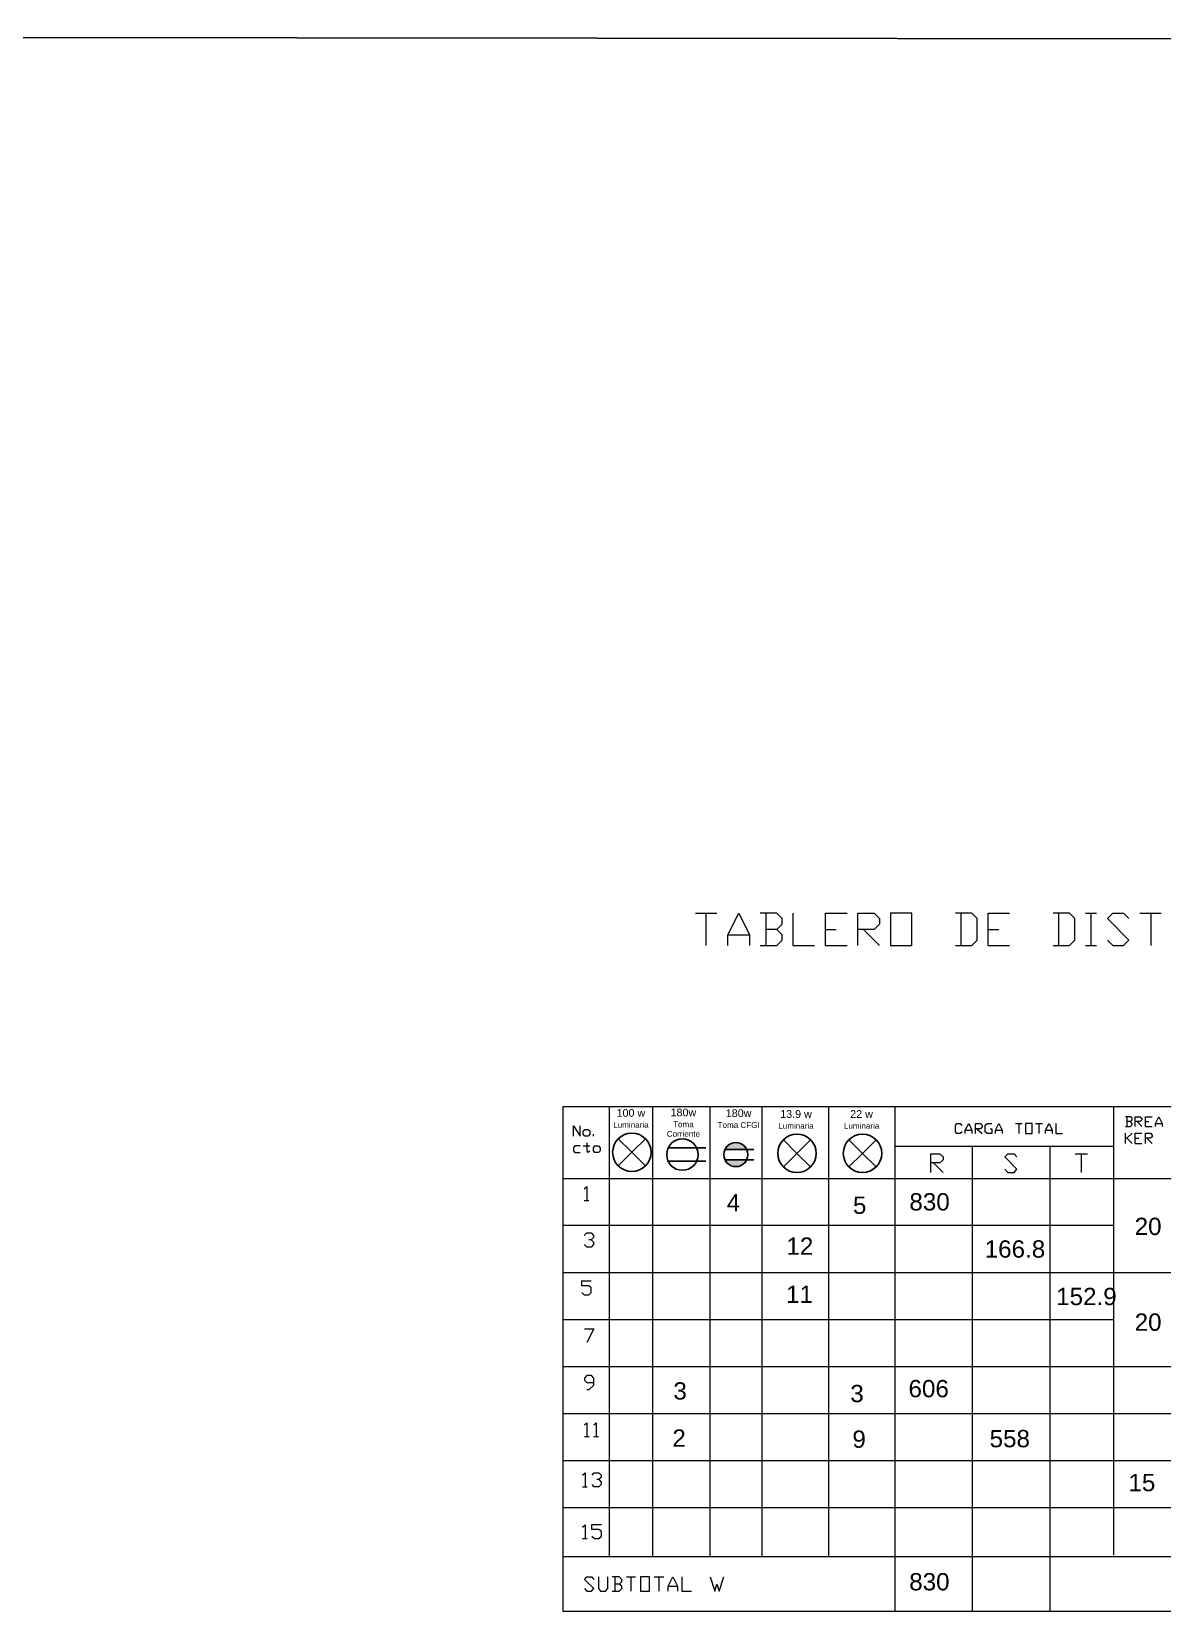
# Model space of a CAD drawing. Header units: metres. Extents: x 0 to 175, y -70 to 21.
# Drawn here: x 157.73 to 163.61, y -11.21 to -2.98 of the extents above; entities that cross this region are included whole.
import ezdxf

# ---------------------------------------------------------------- set-up
doc = ezdxf.new("R2010")
doc.units = ezdxf.units.M
doc.header["$LTSCALE"] = 0.5
for name, color, linetype in [('CUADRO', 7, 'Continuous'), ('ENCHUFES', 5, 'Continuous'), ('LUMINARIA', 1, 'Continuous'), ('TABLERO', 7, 'Continuous')]:
    doc.layers.add(name, color=color, linetype=linetype)
doc.styles.get("Standard").update_dxf_attribs({"font": 'arial.ttf'})

# ---------------------------------------------------------------- blocks, each defined once
blk = doc.blocks.new('Tomacorriente')
at = {"layer": 'ENCHUFES'}
for p, q in [((0.0563, 0.0263), (-0.0563, 0.0263)), ((0.0563, 0.0263), (0.0923, 0.0263)), ((-0.0563, -0.0263), (0.0563, -0.0263)), ((0.0563, -0.0263), (0.0923, -0.0263))]:
    blk.add_line(p, q, dxfattribs=at)
blk.add_circle((0, 0), 0.0621, dxfattribs=at)
blk = doc.blocks.new('Toma corriente CFGI 1 Fase')
at = {"layer": 'ENCHUFES', "lineweight": 40}
h = blk.add_hatch(color=256, dxfattribs=at)
h.dxf.hatch_style = 1
h.paths.add_polyline_path([(-0.0453, 0.0211), (0.0453, 0.0211, 0.63707)])
h.paths.add_polyline_path([(0.0453, -0.0211), (-0.0453, -0.0211, 0.63707)])
at = {"layer": 'ENCHUFES'}
for p, q in [((-0.0453, 0.0211), (0.0743, 0.0211)), ((-0.0453, -0.0211), (0.0743, -0.0211))]:
    blk.add_line(p, q, dxfattribs=at)
blk.add_circle((0, 0), 0.05, dxfattribs=at)
blk = doc.blocks.new('Lampara')
at = {"layer": 'LUMINARIA'}
for q in [(-0.0707, 0.0707), (-0.0707, -0.0707), (0.0707, 0.0707), (0.0707, -0.0707)]:
    blk.add_line((0, 0), q, dxfattribs=at)
blk.add_circle((0, 0), 0.1, dxfattribs=at)

msp = doc.modelspace()

# ---------------------------------------------------------------- linework, layer by layer
at = {"layer": 'CUADRO'}
msp.add_lwpolyline([(125.3323, -2.9768), (174.5821, -3.0241), (174.5821, -69.4141), (125.3323, -69.3669)], close=True, dxfattribs=at)
at = {"layer": 'TABLERO', "color": 7, "linetype": 'Continuous', "lineweight": 18, "true_color": 0x000007}
for p, q in [((161.184, -7.562), (161.2958, -7.562)), ((161.239, -7.562), (161.239, -7.7306)), ((161.5504, -7.562), (161.5504, -7.7306)), ((162.5653, -7.562), (162.5653, -7.7306)), ((163.0727, -7.562), (163.0727, -7.7306)), ((163.2138, -7.562), (163.2706, -7.562)), ((163.2413, -7.562), (163.2413, -7.7306)), ((163.4959, -7.562), (163.6077, -7.562)), ((163.5527, -7.562), (163.5527, -7.7306)), ((161.86, -7.6463), (161.9168, -7.6463)), ((162.0579, -7.6463), (162.1421, -7.7306)), ((162.7064, -7.6463), (162.7631, -7.6463)), ((161.3526, -7.6756), (161.4662, -7.6756)), ((161.86, -7.7306), (161.9736, -7.7306)), ((162.7064, -7.7306), (162.8181, -7.7306)), ((163.2138, -7.7306), (163.2706, -7.7306)), ((160.7359, -8.5696), (160.7359, -10.9115)), ((160.9612, -8.5696), (160.9612, -10.9115)), ((161.2592, -8.5696), (161.2592, -10.9088)), ((161.5291, -8.5696), (161.5291, -10.9116)), ((161.8757, -8.5696), (161.8757, -10.9099)), ((162.2212, -8.5696), (162.2212, -11.1969)), ((162.2212, -8.5696), (162.2212, -10.6561)), ((163.3594, -8.5696), (163.3594, -10.9016)), ((163.4283, -8.6209), (163.4283, -8.6722)), ((163.4814, -8.6465), (163.5071, -8.6722)), ((163.5254, -8.6465), (163.5419, -8.6465)), ((160.6534, -8.7216), (160.6534, -8.7125)), ((162.5876, -8.6905), (162.6224, -8.6905)), ((162.648, -8.6831), (162.6755, -8.7088)), ((162.7451, -8.6905), (162.7799, -8.6905)), ((162.8496, -8.6557), (162.8844, -8.6557)), ((162.866, -8.6557), (162.866, -8.7088)), ((162.954, -8.6557), (162.9888, -8.6557)), ((162.9705, -8.6557), (162.9705, -8.7088)), ((163.0053, -8.6905), (163.0401, -8.6905)), ((163.421, -8.7601), (163.421, -8.707)), ((163.5254, -8.6722), (163.5602, -8.6722)), ((163.5767, -8.6557), (163.6115, -8.6557)), ((160.6003, -8.7729), (160.6351, -8.7729)), ((162.2212, -8.7747), (163.3594, -8.7747)), ((162.6242, -8.7747), (162.6242, -11.1911)), ((163.0273, -8.7747), (163.0273, -11.1928)), ((163.1602, -8.8132), (163.2243, -8.8132)), ((163.1913, -8.8132), (163.1913, -8.9103)), ((163.3594, -8.7747), (163.3594, -10.9016)), ((163.4283, -8.7326), (163.4558, -8.7601)), ((163.4723, -8.7326), (163.4906, -8.7326)), ((163.4723, -8.7601), (163.5071, -8.7601)), ((163.5327, -8.7326), (163.5602, -8.7601)), ((162.4227, -8.8608), (162.4722, -8.9103)), ((163.6668, -8.9433), (160.494, -8.9433)), ((160.6058, -9.0569), (160.6296, -9.0569)), ((163.3594, -9.1869), (160.4963, -9.1869)), ((162.5397, -9.4324), (160.494, -9.4324)), ((163.674, -9.4324), (162.2212, -9.4324)), ((162.2212, -9.6779), (160.494, -9.6779)), ((163.3594, -9.6779), (162.2212, -9.6779)), ((163.674, -9.9215), (160.494, -9.9215)), ((163.67, -10.167), (160.494, -10.167)), ((160.6076, -10.2842), (160.6314, -10.2842)), ((160.6552, -10.2842), (160.6791, -10.2842)), ((163.674, -10.4106), (160.494, -10.4106)), ((160.5975, -10.5453), (160.6214, -10.5453)), ((163.674, -10.6561), (160.494, -10.6561)), ((160.5975, -10.8157), (160.6214, -10.8157)), ((163.674, -10.9104), (160.494, -10.9104)), ((160.7643, -11.0151), (160.7643, -11.0884)), ((160.8248, -11.0151), (160.8724, -11.0151)), ((160.8486, -11.0151), (160.8486, -11.0884)), ((160.9695, -11.0151), (161.0189, -11.0151)), ((160.9933, -11.0151), (160.9933, -11.0884)), ((161.0428, -11.0627), (161.0904, -11.0627))]:
    msp.add_line(p, q, dxfattribs=at)
for points in [[(161.3526, -7.7306), (161.3526, -7.6756), (161.4094, -7.562), (161.4662, -7.6756), (161.4662, -7.7306)], [(161.6072, -7.6463), (161.6347, -7.6188), (161.6347, -7.5895), (161.6072, -7.562), (161.5211, -7.562)], [(161.6915, -7.562), (161.6915, -7.7306), (161.8032, -7.7306)], [(161.86, -7.7306), (161.86, -7.562), (161.9736, -7.562)], [(162.0285, -7.7306), (162.0285, -7.562), (162.1146, -7.562), (162.1421, -7.5895), (162.1421, -7.6188), (162.1146, -7.6463), (162.0285, -7.6463)], [(162.5378, -7.7306), (162.6221, -7.7306), (162.6496, -7.7031), (162.6496, -7.5895), (162.6221, -7.562), (162.5378, -7.562)], [(162.7064, -7.7306), (162.7064, -7.562), (162.8181, -7.562)], [(163.0453, -7.7306), (163.1295, -7.7306), (163.157, -7.7031), (163.157, -7.5895), (163.1295, -7.562), (163.0453, -7.562)], [(163.3274, -7.7031), (163.3549, -7.7306), (163.4116, -7.7306), (163.4391, -7.7031), (163.3274, -7.5895), (163.3549, -7.562), (163.4116, -7.562), (163.4391, -7.5895)], [(161.5211, -7.7306), (161.6072, -7.7306), (161.6347, -7.7031), (161.6347, -7.6756), (161.6072, -7.6463), (161.5504, -7.6463)], [(163.4466, -8.6465), (163.4558, -8.6373), (163.4558, -8.6282), (163.4466, -8.6209), (163.421, -8.6209)], [(163.421, -8.6722), (163.4466, -8.6722), (163.4558, -8.663), (163.4558, -8.6557), (163.4466, -8.6465), (163.4283, -8.6465)], [(163.4723, -8.6722), (163.4723, -8.6209), (163.4979, -8.6209), (163.5071, -8.6282), (163.5071, -8.6373), (163.4979, -8.6465), (163.4723, -8.6465)], [(163.5254, -8.6722), (163.5254, -8.6209), (163.5602, -8.6209)], [(163.5767, -8.6722), (163.5767, -8.6557), (163.595, -8.6209), (163.6115, -8.6557), (163.6115, -8.6722)], [(160.549, -8.7216), (160.549, -8.6685), (160.5838, -8.7216), (160.5838, -8.6685)], [(162.5711, -8.6996), (162.5619, -8.7088), (162.5436, -8.7088), (162.5363, -8.6996), (162.5363, -8.6648), (162.5436, -8.6557), (162.5619, -8.6557), (162.5711, -8.6648)], [(162.5876, -8.7088), (162.5876, -8.6905), (162.6059, -8.6557), (162.6224, -8.6905), (162.6224, -8.7088)], [(162.6407, -8.7088), (162.6407, -8.6557), (162.6664, -8.6557), (162.6755, -8.6648), (162.6755, -8.674), (162.6664, -8.6831), (162.6407, -8.6831)], [(162.7177, -8.6831), (162.7268, -8.6831), (162.7268, -8.7088), (162.7012, -8.7088), (162.692, -8.6996), (162.692, -8.6648), (162.7012, -8.6557), (162.7268, -8.6557)], [(162.7451, -8.7088), (162.7451, -8.6905), (162.7616, -8.6557), (162.7799, -8.6905), (162.7799, -8.7088)], [(163.0053, -8.7088), (163.0053, -8.6905), (163.0236, -8.6557), (163.0401, -8.6905), (163.0401, -8.7088)], [(163.0584, -8.6557), (163.0584, -8.7088), (163.0932, -8.7088)], [(163.4558, -8.707), (163.4283, -8.7326), (163.421, -8.7326)], [(163.4723, -8.7601), (163.4723, -8.707), (163.5071, -8.707)], [(163.5254, -8.7601), (163.5254, -8.707), (163.551, -8.707), (163.5602, -8.7161), (163.5602, -8.7253), (163.551, -8.7326), (163.5254, -8.7326)], [(160.5838, -8.7729), (160.5563, -8.7729), (160.549, -8.7821), (160.549, -8.7986), (160.5563, -8.8077), (160.5838, -8.8077)], [(160.6186, -8.7564), (160.6186, -8.7986), (160.6259, -8.8077), (160.6351, -8.7986)], [(162.4081, -8.9103), (162.4081, -8.8132), (162.4557, -8.8132), (162.4722, -8.8297), (162.4722, -8.8444), (162.4557, -8.8608), (162.4081, -8.8608)], [(162.7928, -8.8938), (162.8093, -8.9103), (162.8422, -8.9103), (162.8569, -8.8938), (162.7928, -8.8297), (162.8093, -8.8132), (162.8422, -8.8132), (162.8569, -8.8297)], [(160.6058, -8.9964), (160.6186, -8.9836), (160.6186, -9.0569)], [(160.6058, -9.2382), (160.6186, -9.2254), (160.6424, -9.2254), (160.6534, -9.2382), (160.6534, -9.2492), (160.6424, -9.262), (160.6296, -9.262)], [(160.6424, -9.262), (160.6534, -9.273), (160.6534, -9.2858), (160.6424, -9.2987), (160.6186, -9.2987), (160.6058, -9.2858)], [(160.593, -9.535), (160.6058, -9.5478), (160.6296, -9.5478), (160.6424, -9.535), (160.6424, -9.5112), (160.6296, -9.5002), (160.593, -9.5002), (160.593, -9.4745), (160.6424, -9.4745)], [(160.6076, -9.7237), (160.6552, -9.7237), (160.6186, -9.7951)], [(160.6186, -10.0406), (160.6314, -10.0406), (160.6552, -10.0168), (160.6552, -9.9801), (160.6443, -9.9673), (160.6186, -9.9673), (160.6076, -9.9801), (160.6076, -9.9911), (160.6186, -10.004), (160.6552, -10.004)], [(160.6076, -10.2238), (160.6186, -10.2128), (160.6186, -10.2842)], [(160.6552, -10.2238), (160.6681, -10.2128), (160.6681, -10.2842)], [(160.5975, -10.4848), (160.6104, -10.4738), (160.6104, -10.5453)], [(160.647, -10.4848), (160.658, -10.4738), (160.6818, -10.4738), (160.6946, -10.4848), (160.6946, -10.4977), (160.6818, -10.5086), (160.6708, -10.5086)], [(160.6818, -10.5086), (160.6946, -10.5215), (160.6946, -10.5343), (160.6818, -10.5453), (160.658, -10.5453), (160.647, -10.5343)], [(160.5975, -10.7553), (160.6104, -10.7443), (160.6104, -10.8157)], [(160.6455, -10.8028), (160.6583, -10.8156), (160.6821, -10.8156), (160.6949, -10.8028), (160.6949, -10.779), (160.6821, -10.768), (160.6455, -10.768), (160.6455, -10.7423), (160.6949, -10.7423)], [(160.6068, -11.0756), (160.6196, -11.0884), (160.6434, -11.0884), (160.6562, -11.0756), (160.6068, -11.0279), (160.6196, -11.0151), (160.6434, -11.0151), (160.6562, -11.0279)], [(160.68, -11.0151), (160.68, -11.0756), (160.691, -11.0884), (160.7167, -11.0884), (160.7277, -11.0756), (160.7277, -11.0151)], [(160.7881, -11.0517), (160.8009, -11.0389), (160.8009, -11.0279), (160.7881, -11.0151), (160.7515, -11.0151)], [(161.0428, -11.0884), (161.0428, -11.0627), (161.0666, -11.0151), (161.0904, -11.0627), (161.0904, -11.0884)], [(161.1142, -11.0151), (161.1142, -11.0884), (161.1637, -11.0884)], [(161.2607, -11.0151), (161.2846, -11.0884), (161.2956, -11.0517), (161.3084, -11.0884), (161.3322, -11.0151)], [(160.7515, -11.0884), (160.7881, -11.0884), (160.8009, -11.0756), (160.8009, -11.0627), (160.7881, -11.0517), (160.7643, -11.0517)]]:
    msp.add_lwpolyline(points, dxfattribs=at)
for points in [[(162.1989, -7.7306), (162.3107, -7.7306), (162.3107, -7.562), (162.1989, -7.562)], [(160.494, -11.1928), (163.674, -11.1928), (163.674, -8.5696), (160.494, -8.5696)], [(160.6259, -8.7216), (160.6094, -8.7216), (160.6003, -8.7125), (160.6003, -8.6941), (160.6094, -8.6868), (160.6259, -8.6868), (160.6351, -8.6941), (160.6351, -8.7125)], [(162.9008, -8.7088), (162.9357, -8.7088), (162.9357, -8.6557), (162.9008, -8.6557)], [(160.6791, -8.8077), (160.6607, -8.8077), (160.6534, -8.7986), (160.6534, -8.7821), (160.6607, -8.7729), (160.6791, -8.7729), (160.6882, -8.7821), (160.6882, -8.7986)], [(160.898, -11.0884), (160.9457, -11.0884), (160.9457, -11.0151), (160.898, -11.0151)]]:
    msp.add_lwpolyline(points, close=True, dxfattribs=at)

# ---------------------------------------------------------------- block references
at = {"layer": 'TABLERO'}
for p in [(160.8535, -8.8059), (161.7123, -8.8116), (162.0533, -8.8116)]:
    msp.add_blockref('Lampara', p, dxfattribs=at)
for name, p, xscale, yscale, zscale in [('Tomacorriente', (161.1164, -8.8179), 1.313023706402561, 1.313023706402561, 1.313023706402561), ('Toma corriente CFGI 1 Fase', (161.3943, -8.818), 1.253129811695345, 1.253129811695345, 1.253129811695345)]:
    msp.add_blockref(name, p, dxfattribs=dict(at, xscale=xscale, yscale=yscale, zscale=zscale))

# ---------------------------------------------------------------- texts
at = {"layer": 'TABLERO', "attachment_point": 1}
for s, width, gutter_width, insert, char_height in [('\\pxqc;100 w\\P{\\H0.75x;Luminaria}', 0.225325, 12.5, (160.7359, -8.5811), 0.04), ('\\pxqc;180w\\P{\\H0.75x;Toma Corriente}', 0.225325, 12.5, (161.009, -8.5787), 0.04), ('\\pxqc;180w\\P{\\H0.75x;Toma CFGI}', 0.225325, 12.5, (161.2962, -8.5824), 0.04), ('\\pxqc;13.9 w\\P{\\H0.75x;Luminaria}', 0.225325, 12.5, (161.5947, -8.5868), 0.04), ('\\pxqc;22 w\\P{\\H0.75x;Luminaria}', 0.225325, 12.5, (161.9356, -8.5868), 0.04), ('4', 0.090104, 0.4505, (161.347, -9.023), 0.0901), ('5', 0.090104, 0.4505, (162.0036, -9.0363), 0.0901), ('830', 0.090104, 0.4505, (162.2971, -9.0185), 0.0901), ('20', 0.090104, 0.4505, (163.469, -9.1463), 0.0901), ('12', 0.090104, 0.4505, (161.6573, -9.2491), 0.0901), ('166.8', 0.090104, 0.4505, (162.6888, -9.2639), 0.0901), ('11', 0.090104, 0.4505, (161.6556, -9.4991), 0.0901), ('152.9', 0.090104, 0.4505, (163.0607, -9.511), 0.0901), ('20', 0.090104, 0.4505, (163.469, -9.6443), 0.0901), ('3', 0.090104, 0.4505, (161.0696, -10.0021), 0.0901), ('3', 0.090104, 0.4505, (161.9899, -10.0157), 0.0901), ('606', 0.090104, 0.4505, (162.2925, -9.9902), 0.0901), ('2', 0.090104, 0.4505, (161.0642, -10.2475), 0.0901), ('9', 0.090104, 0.4505, (162.0007, -10.253), 0.0901), ('558', 0.090104, 0.4505, (162.7144, -10.2503), 0.0901), ('15', 0.090104, 0.4505, (163.4368, -10.4788), 0.0901), ('830', 0.090104, 0.4505, (162.2962, -10.9947), 0.0901)]:
    msp.add_mtext_dynamic_manual_height_columns(s, width=width, gutter_width=gutter_width, heights=[0], dxfattribs=dict(at, insert=insert, char_height=char_height))

doc.saveas('drawing.dxf')
